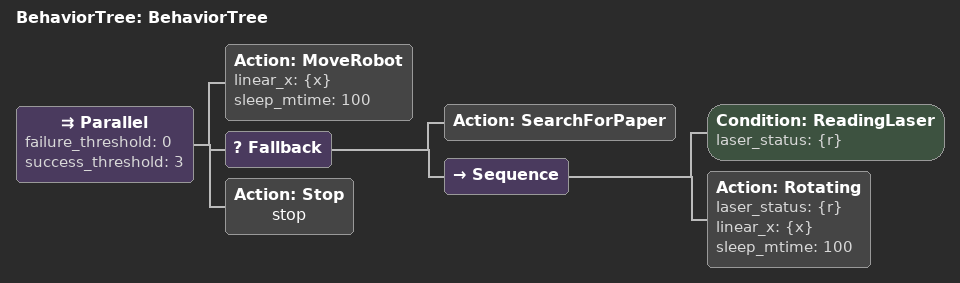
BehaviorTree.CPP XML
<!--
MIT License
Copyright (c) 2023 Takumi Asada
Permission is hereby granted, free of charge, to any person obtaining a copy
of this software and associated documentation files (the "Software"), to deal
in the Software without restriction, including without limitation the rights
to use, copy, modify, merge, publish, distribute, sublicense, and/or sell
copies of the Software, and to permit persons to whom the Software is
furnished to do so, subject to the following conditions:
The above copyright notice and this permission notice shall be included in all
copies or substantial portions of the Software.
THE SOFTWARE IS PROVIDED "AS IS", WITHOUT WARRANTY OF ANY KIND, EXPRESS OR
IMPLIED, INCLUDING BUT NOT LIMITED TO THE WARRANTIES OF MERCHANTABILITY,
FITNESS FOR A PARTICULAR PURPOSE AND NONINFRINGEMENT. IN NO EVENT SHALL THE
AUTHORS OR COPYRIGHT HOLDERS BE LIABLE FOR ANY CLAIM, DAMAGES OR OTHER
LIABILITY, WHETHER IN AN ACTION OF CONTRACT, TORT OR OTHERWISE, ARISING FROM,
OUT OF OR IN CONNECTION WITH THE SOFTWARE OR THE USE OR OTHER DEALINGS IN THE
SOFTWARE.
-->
<root main_tree_to_execute="BehaviorTree">
    <BehaviorTree ID="BehaviorTree">
        <Parallel failure_threshold="0" success_threshold="3">
            <Action ID="MoveRobot" linear_x="{x}" sleep_mtime="100"/>
            <Fallback>
                <Action ID="SearchForPaper"/>
                <Sequence>
                    <Condition ID="ReadingLaser" laser_status="{r}"/>
                    <Action ID="Rotating" laser_status="{r}" linear_x="{x}" sleep_mtime="100"/>
                </Sequence>
            </Fallback>
            <Action ID="Stop" name="stop"/>
        </Parallel>
    </BehaviorTree>
</root>
